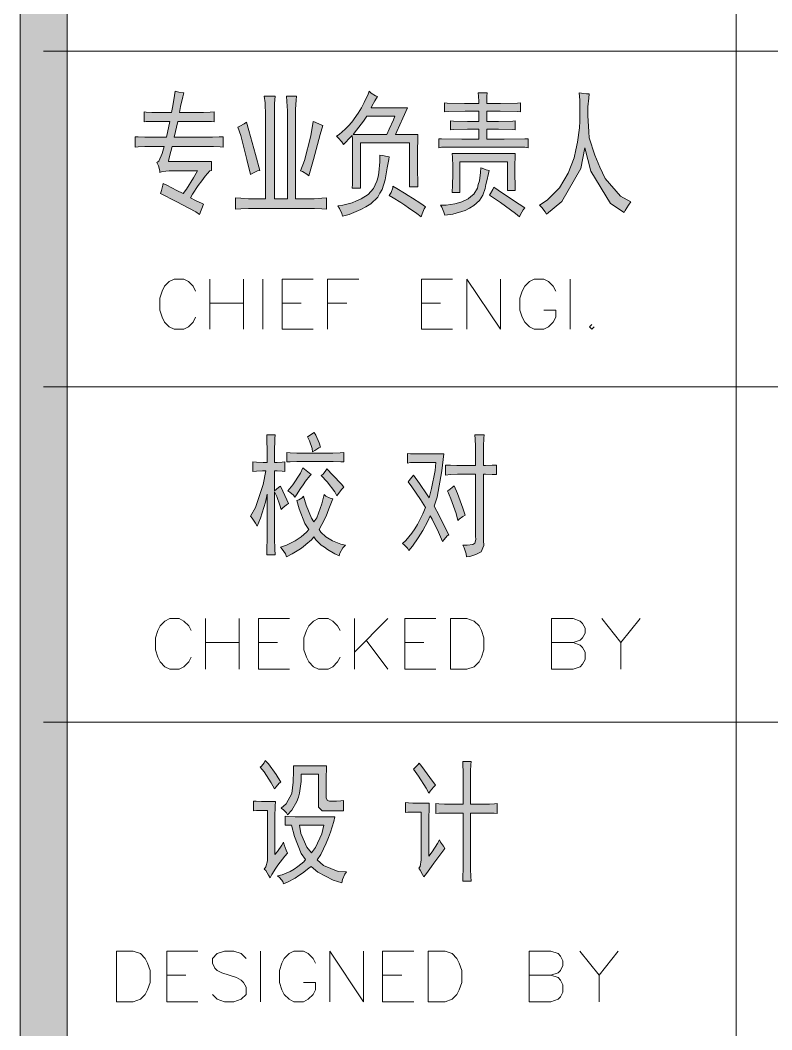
# Model space of a CAD drawing. Header units: millimetres. Extents: x 0 to 586, y 0 to 414.
# Drawn here: x 541.05 to 552.07, y 89.17 to 103.99 of the extents above; entities that cross this region are included whole.
import ezdxf

# ---------------------------------------------------------------- set-up
doc = ezdxf.new("R2010")
doc.units = ezdxf.units.MM

msp = doc.modelspace()

# ---------------------------------------------------------------- hatches: boundary and pattern name
h = msp.add_hatch(color=0)
h.dxf.hatch_style = 2
h.paths.add_polyline_path([(541.736139, 9.860139), (541.048222, 9.860139), (541.048222, 404.223361), (541.736139, 404.223361)])
h = msp.add_hatch(color=0)
h.dxf.hatch_style = 2
h.paths.add_polyline_path([(543.679944, 101.134333), (543.6235, 101.173139), (543.33775, 101.328361), (543.104917, 101.444778), (543.119028, 101.490639), (543.140194, 101.564722), (543.143722, 101.589417), (543.200167, 101.564722), (543.348333, 101.490639), (543.440056, 101.444778), (543.485917, 101.508278), (543.59175, 101.674083), (543.648194, 101.776389), (543.231917, 101.776389), (543.186056, 101.772861), (543.119028, 101.762278), (543.097861, 101.751694), (543.097861, 101.776389), (543.076694, 101.850472), (543.052, 101.899861), (543.080222, 101.921028), (543.133139, 102.033917), (543.157833, 102.132694), (542.932056, 102.132694), (542.875611, 102.132694), (542.776833, 102.129167), (542.7345, 102.125639), (542.7345, 102.277333), (542.776833, 102.273806), (542.875611, 102.270278), (542.932056, 102.270278), (543.193111, 102.270278), (543.2425, 102.503111), (543.023778, 102.503111), (542.977917, 102.503111), (542.896778, 102.499583), (542.865028, 102.496056), (542.865028, 102.644222), (542.896778, 102.637167), (542.977917, 102.633639), (543.023778, 102.633639), (543.267194, 102.633639), (543.288361, 102.728889), (543.313056, 102.884111), (543.320111, 102.944083), (543.373028, 102.9335), (543.436528, 102.922917), (543.447111, 102.922917), (543.433, 102.862944), (543.40125, 102.721833), (543.383611, 102.633639), (543.697583, 102.633639), (543.736389, 102.633639), (543.835167, 102.637167), (543.895139, 102.644222), (543.895139, 102.496056), (543.852806, 102.499583), (543.754028, 102.503111), (543.697583, 102.503111), (543.358917, 102.503111), (543.306, 102.270278), (543.824583, 102.270278), (543.866917, 102.270278), (543.969222, 102.273806), (544.025667, 102.277333), (544.025667, 102.125639), (543.983333, 102.129167), (543.884556, 102.132694), (543.828111, 102.132694), (543.277778, 102.132694), (543.256611, 102.058611), (543.228389, 101.94925), (543.221333, 101.913972), (543.852806, 101.913972), (543.852806, 101.783444), (543.831639, 101.776389), (543.761083, 101.698778), (543.711694, 101.628222), (543.658778, 101.561194), (543.577639, 101.434194), (543.545889, 101.381278), (543.619972, 101.342472), (543.715222, 101.296611), (543.736389, 101.289556)])
h = msp.add_hatch(color=0)
h.dxf.hatch_style = 2
h.paths.add_polyline_path([(544.787667, 102.873528), (544.780611, 102.767694), (544.777083, 102.580722), (544.777083, 102.503111), (544.777083, 101.367167), (544.967583, 101.367167), (544.967583, 102.594833), (544.967583, 102.658333), (544.960528, 102.795917), (544.957, 102.873528), (545.101639, 102.873528), (545.094583, 102.813556), (545.087528, 102.683028), (545.087528, 102.612472), (545.087528, 101.367167), (545.316833, 101.367167), (545.362694, 101.367167), (545.475583, 101.374222), (545.542611, 101.381278), (545.542611, 101.211944), (545.475583, 101.219), (545.366222, 101.226056), (545.320361, 101.226056), (544.438417, 101.226056), (544.399611, 101.226056), (544.283194, 101.219), (544.205583, 101.211944), (544.205583, 101.381278), (544.283194, 101.374222), (544.396083, 101.367167), (544.434889, 101.367167), (544.646556, 101.367167), (544.646556, 102.510167), (544.646556, 102.591306), (544.6395, 102.77475), (544.628917, 102.873528)])
h = msp.add_hatch(color=0)
h.paths.add_polyline_path([(546.2905, 102.866472), (546.251694, 102.8065), (546.205833, 102.725361), (546.198778, 102.704194), (546.731472, 102.704194), (546.660917, 102.5525), (546.572722, 102.354944), (546.551556, 102.309083), (546.883167, 102.309083), (546.879639, 102.256167), (546.876111, 102.065667), (546.876111, 101.931611), (546.876111, 101.794028), (546.879639, 101.603528), (546.883167, 101.543556), (546.759694, 101.543556), (546.759694, 102.185611), (546.040028, 102.185611), (546.040028, 101.522389), (545.920083, 101.522389), (545.923611, 101.582361), (545.923611, 101.779917), (545.923611, 101.913972), (545.923611, 102.051556), (545.923611, 102.242056), (545.920083, 102.294972), (545.87775, 102.256167), (545.81425, 102.189139), (545.789556, 102.164444), (545.764861, 102.20325), (545.711944, 102.263222), (545.68725, 102.287917), (545.726056, 102.309083), (545.81425, 102.386694), (545.863639, 102.436083), (545.913028, 102.489), (546.008278, 102.623056), (546.054139, 102.700667), (546.096472, 102.781806), (546.152917, 102.90175), (546.167028, 102.944083), (546.198778, 102.915861), (546.25875, 102.877056)])
h.paths.add_polyline_path([(546.135278, 102.580722), (546.085889, 102.506639), (545.983583, 102.372583), (545.930667, 102.309083), (546.424556, 102.309083), (546.459833, 102.390222), (546.523333, 102.527806), (546.5445, 102.580722)])
h = msp.add_hatch(color=0)
h.dxf.hatch_style = 2
h.paths.add_polyline_path([(547.899167, 102.922917), (547.895639, 102.873528), (547.892111, 102.795917), (547.892111, 102.767694), (548.096722, 102.767694), (548.343667, 102.771222), (548.389528, 102.77475), (548.389528, 102.644222), (548.340139, 102.64775), (548.089667, 102.651278), (547.892111, 102.651278), (547.892111, 102.503111), (548.064972, 102.503111), (548.273111, 102.506639), (548.308389, 102.510167), (548.308389, 102.379639), (548.273111, 102.383167), (548.064972, 102.386694), (547.892111, 102.386694), (547.892111, 102.242056), (548.146111, 102.242056), (548.4495, 102.245583), (548.502417, 102.249111), (548.502417, 102.115056), (548.4495, 102.122111), (548.343667, 102.125639), (548.29075, 102.125639), (547.380583, 102.125639), (547.324139, 102.125639), (547.228889, 102.122111), (547.190083, 102.115056), (547.190083, 102.249111), (547.228889, 102.245583), (547.525222, 102.242056), (547.775694, 102.242056), (547.775694, 102.386694), (547.609889, 102.386694), (547.405278, 102.383167), (547.362944, 102.379639), (547.362944, 102.510167), (547.405278, 102.506639), (547.609889, 102.503111), (547.775694, 102.503111), (547.775694, 102.651278), (547.574611, 102.651278), (547.324139, 102.64775), (547.271222, 102.644222), (547.271222, 102.77475), (547.310028, 102.771222), (547.564028, 102.767694), (547.775694, 102.767694), (547.775694, 102.795917), (547.772167, 102.873528), (547.768639, 102.922917)])
h = msp.add_hatch(color=0)
h.dxf.hatch_style = 2
h.paths.add_polyline_path([(548.668222, 101.271917), (548.781111, 101.346), (548.961028, 101.529444), (549.024528, 101.635278), (549.088028, 101.744639), (549.176222, 101.966889), (549.200917, 102.083306), (549.225611, 102.196194), (549.253833, 102.407861), (549.257361, 102.506639), (549.257361, 102.605417), (549.257361, 102.813556), (549.250306, 102.922917), (549.282056, 102.915861), (549.356139, 102.908806), (549.394944, 102.905278), (549.387889, 102.845306), (549.377306, 102.714778), (549.377306, 102.651278), (549.377306, 102.58425), (549.384361, 102.432556), (549.387889, 102.347889), (549.394944, 102.263222), (549.476083, 102.005694), (549.553694, 101.832833), (549.631306, 101.6635), (549.857083, 101.405972), (550.00525, 101.321306), (549.969972, 101.271917), (549.924111, 101.194306), (549.91, 101.166083), (549.708917, 101.296611), (549.419639, 101.772861), (549.331444, 102.115056), (549.275, 101.811667), (548.992778, 101.324833), (548.767, 101.141389), (548.749361, 101.173139), (548.699972, 101.236639)])
h = msp.add_hatch(color=0)
h.dxf.hatch_style = 2
h.paths.add_polyline_path([(544.367861, 102.489), (544.403139, 102.369056), (544.498389, 102.016278), (544.561889, 101.783444), (544.530139, 101.776389), (544.463111, 101.744639), (544.427833, 101.723472), (544.374917, 101.945722), (544.283194, 102.294972), (544.240861, 102.418444), (544.272611, 102.432556), (544.336111, 102.467833)])
h = msp.add_hatch(color=0)
h.dxf.hatch_style = 2
h.paths.add_polyline_path([(545.489694, 102.443139), (545.450889, 102.309083), (545.348583, 101.942194), (545.281556, 101.705833), (545.253333, 101.730528), (545.189833, 101.765806), (545.158083, 101.776389), (545.218056, 101.928083), (545.313306, 102.291444), (545.345056, 102.503111), (545.376806, 102.489), (545.447361, 102.45725)])
h = msp.add_hatch(color=0)
h.dxf.hatch_style = 2
h.paths.add_polyline_path([(546.463361, 101.984528), (546.456306, 101.945722), (546.431611, 101.82225), (546.4175, 101.734056), (546.403389, 101.645861), (546.357528, 101.50475), (546.325778, 101.448306), (546.294028, 101.391861), (546.191722, 101.293083), (546.117639, 101.25075), (546.047083, 101.208417), (545.874222, 101.137861), (545.775444, 101.109639), (545.764861, 101.148444), (545.733111, 101.226056), (545.708417, 101.264861), (545.778972, 101.271917), (545.916556, 101.307194), (545.983583, 101.335417), (546.050611, 101.363639), (546.152917, 101.430667), (546.191722, 101.473), (546.230528, 101.515333), (546.279917, 101.624694), (546.297556, 101.688194), (546.311667, 101.751694), (546.325778, 101.910444), (546.325778, 102.009222), (546.364583, 102.002167), (546.431611, 101.988056)])
h = msp.add_hatch(color=0)
h.dxf.hatch_style = 2
h.paths.add_polyline_path([(548.308389, 102.030389), (548.308389, 101.984528), (548.304861, 101.864583), (548.304861, 101.7905), (548.304861, 101.716417), (548.308389, 101.56825), (548.308389, 101.490639), (548.1955, 101.490639), (548.1955, 101.906917), (547.497, 101.906917), (547.497, 101.458889), (547.387639, 101.458889), (547.391167, 101.564722), (547.394694, 101.727), (547.394694, 101.783444), (547.394694, 101.846944), (547.391167, 101.970417), (547.387639, 102.030389)])
h = msp.add_hatch(color=0)
h.dxf.hatch_style = 2
h.paths.add_polyline_path([(547.214778, 101.271917), (547.295917, 101.275444), (547.426444, 101.293083), (547.475833, 101.307194), (547.52875, 101.321306), (547.620472, 101.367167), (547.659278, 101.402444), (547.701611, 101.434194), (547.754528, 101.522389), (547.768639, 101.575306), (547.786278, 101.628222), (547.800389, 101.751694), (547.803917, 101.82225), (547.825083, 101.815194), (547.885056, 101.794028), (547.927389, 101.783444), (547.916806, 101.737583), (547.892111, 101.63175), (547.881528, 101.575306), (547.867417, 101.515333), (547.835667, 101.420083), (547.810972, 101.381278), (547.786278, 101.342472), (547.701611, 101.268389), (547.638111, 101.229583), (547.574611, 101.194306), (547.394694, 101.141389), (547.278278, 101.127278), (547.264167, 101.169611), (547.232417, 101.243694)])
h = msp.add_hatch(color=0)
h.dxf.hatch_style = 2
h.paths.add_polyline_path([(546.516278, 101.550611), (546.572722, 101.515333), (546.685611, 101.448306), (546.742056, 101.413028), (546.802028, 101.37775), (546.9255, 101.296611), (546.992528, 101.25075), (546.974889, 101.219), (546.943139, 101.144917), (546.929028, 101.102583), (546.865528, 101.148444), (546.745583, 101.233111), (546.689139, 101.271917), (546.632694, 101.310722), (546.519806, 101.381278), (546.463361, 101.413028), (546.488056, 101.458889), (546.51275, 101.529444)])
h = msp.add_hatch(color=0)
h.dxf.hatch_style = 2
h.paths.add_polyline_path([(547.997944, 101.5365), (548.057917, 101.494167), (548.283694, 101.342472), (548.4495, 101.233111), (548.428333, 101.204889), (548.389528, 101.137861), (548.375417, 101.102583), (548.311917, 101.151972), (548.093194, 101.310722), (547.934444, 101.420083), (547.948556, 101.444778), (547.980306, 101.501222)])
h = msp.add_hatch(color=0)
h.dxf.hatch_style = 2
h.paths.add_polyline_path([(544.67125, 97.497194), (544.67125, 97.645361), (544.667722, 97.846444), (544.664194, 97.899361), (544.787667, 97.899361), (544.784139, 97.846444), (544.780611, 97.645361), (544.780611, 97.497194), (544.815889, 97.497194), (544.8935, 97.500722), (544.932306, 97.50425), (544.932306, 97.363139), (544.8935, 97.366667), (544.819417, 97.373722), (544.780611, 97.373722), (544.780611, 97.077389), (544.801778, 97.098556), (544.844111, 97.133833), (544.868806, 97.147944), (544.900556, 97.073861), (544.960528, 96.946861), (544.985222, 96.893944), (544.957, 96.872778), (544.900556, 96.830444), (544.875861, 96.80575), (544.858222, 96.86925), (544.812361, 96.99625), (544.780611, 97.063278), (544.780611, 96.460028), (544.780611, 96.382417), (544.784139, 96.223667), (544.787667, 96.142528), (544.664194, 96.142528), (544.667722, 96.223667), (544.67125, 96.382417), (544.67125, 96.460028), (544.67125, 97.031528), (544.646556, 96.915111), (544.572472, 96.67875), (544.526611, 96.558806), (544.501917, 96.604667), (544.452528, 96.67875), (544.427833, 96.706972), (544.501917, 96.8375), (544.614806, 97.172639), (544.650083, 97.373722), (544.604222, 97.373722), (544.5125, 97.366667), (544.463111, 97.363139), (544.463111, 97.50425), (544.5125, 97.500722), (544.614806, 97.497194)])
h = msp.add_hatch(color=0)
h.dxf.hatch_style = 2
h.paths.add_polyline_path([(545.362694, 97.938167), (545.383861, 97.895833), (545.43325, 97.786472), (545.454417, 97.719444), (545.429722, 97.708861), (545.36975, 97.673583), (545.338, 97.652417), (545.330944, 97.701806), (545.292139, 97.814694), (545.263917, 97.874667)])
h = msp.add_hatch(color=0)
h.dxf.hatch_style = 2
h.paths.add_polyline_path([(547.288861, 97.458389), (547.359417, 97.454861), (547.454667, 97.451333), (547.479361, 97.451333), (547.729833, 97.451333), (547.729833, 97.680639), (547.729833, 97.733556), (547.722778, 97.839389), (547.71925, 97.899361), (547.853306, 97.899361), (547.849778, 97.8535), (547.84625, 97.737083), (547.84625, 97.666528), (547.84625, 97.451333), (547.874472, 97.451333), (547.969722, 97.454861), (548.03675, 97.458389), (548.03675, 97.317278), (547.969722, 97.320806), (547.874472, 97.324333), (547.84625, 97.324333), (547.84625, 96.350667), (547.849778, 96.276583), (547.810972, 96.184861), (547.772167, 96.163694), (547.733361, 96.146056), (547.645167, 96.117833), (547.595778, 96.110778), (547.588722, 96.156639), (547.5605, 96.241306), (547.542861, 96.280111), (547.606361, 96.280111), (547.6875, 96.290694), (547.705139, 96.301278), (547.71925, 96.311861), (547.733361, 96.364778), (547.729833, 96.414167), (547.729833, 97.324333), (547.486417, 97.324333), (547.461722, 97.324333), (547.362944, 97.317278), (547.288861, 97.310222)])
h = msp.add_hatch(color=0)
h.dxf.hatch_style = 2
h.paths.add_polyline_path([(545.577889, 97.634778), (545.634333, 97.634778), (545.743694, 97.638306), (545.796611, 97.641833), (545.796611, 97.50425), (545.75075, 97.507778), (545.641389, 97.511306), (545.577889, 97.511306), (545.165139, 97.511306), (545.105167, 97.511306), (545.006389, 97.507778), (544.960528, 97.50425), (544.960528, 97.641833), (545.006389, 97.638306), (545.105167, 97.634778), (545.165139, 97.634778)])
h = msp.add_hatch(color=0)
h.dxf.hatch_style = 2
h.paths.add_polyline_path([(546.731472, 97.627722), (546.773806, 97.624194), (546.876111, 97.620667), (546.936083, 97.620667), (547.264167, 97.620667), (547.235944, 97.373722), (547.165389, 96.989194), (547.119528, 96.855139), (547.193611, 96.717556), (547.299444, 96.509417), (547.334722, 96.435333), (547.313556, 96.417694), (547.267694, 96.364778), (547.243, 96.336556), (547.183028, 96.474139), (547.091306, 96.664639), (547.063083, 96.714028), (547.027806, 96.632889), (546.95725, 96.498833), (546.921972, 96.442389), (546.886694, 96.389472), (546.802028, 96.269528), (546.749111, 96.2025), (546.727944, 96.237778), (546.682083, 96.287167), (546.657389, 96.304806), (546.706778, 96.350667), (546.794972, 96.460028), (546.837306, 96.52), (546.876111, 96.5835), (546.953722, 96.74225), (546.992528, 96.8375), (546.921972, 96.950389), (546.794972, 97.137361), (546.738528, 97.211444), (546.756167, 97.229083), (546.794972, 97.278472), (546.819667, 97.310222), (546.904333, 97.18675), (547.017222, 97.020944), (547.045444, 96.978611), (547.08425, 97.116194), (547.133639, 97.37725), (547.144222, 97.497194), (546.936083, 97.497194), (546.876111, 97.497194), (546.773806, 97.493667), (546.731472, 97.486611)])
h = msp.add_hatch(color=0)
h.dxf.hatch_style = 2
h.paths.add_polyline_path([(545.316833, 97.317278), (545.295667, 97.299639), (545.235694, 97.222028), (545.200417, 97.165583), (545.161611, 97.112667), (545.101639, 97.020944), (545.076944, 96.985667), (545.055778, 97.013889), (545.002861, 97.05975), (544.974639, 97.077389), (545.048722, 97.165583), (545.158083, 97.338444), (545.193361, 97.419583)])
h = msp.add_hatch(color=0)
h.dxf.hatch_style = 2
h.paths.add_polyline_path([(545.546139, 97.401944), (545.634333, 97.310222), (545.761333, 97.176167), (545.796611, 97.133833), (545.768389, 97.102083), (545.715472, 97.038583), (545.694306, 97.006833), (545.662556, 97.063278), (545.549667, 97.211444), (545.465, 97.303167), (545.493222, 97.324333), (545.532028, 97.37725)])
h = msp.add_hatch(color=0)
h.dxf.hatch_style = 2
h.paths.add_polyline_path([(547.412333, 97.155), (547.461722, 97.038583), (547.542861, 96.823389), (547.578139, 96.721083), (547.542861, 96.703444), (547.486417, 96.664639), (547.468778, 96.643472), (547.444083, 96.749306), (547.366472, 96.9645), (547.317083, 97.077389), (547.33825, 97.0915), (547.384111, 97.126778)])
h = msp.add_hatch(color=0)
h.dxf.hatch_style = 2
h.paths.add_polyline_path([(545.203944, 96.999778), (545.24275, 96.86925), (545.320361, 96.67875), (545.355639, 96.622306), (545.4015, 96.685806), (545.475583, 96.886889), (545.507333, 97.024472), (545.532028, 96.999778), (545.595528, 96.971556), (545.634333, 96.960972), (545.613167, 96.915111), (545.574361, 96.816333), (545.556722, 96.759889), (545.539083, 96.706972), (545.475583, 96.5835), (545.43325, 96.512944), (545.457944, 96.474139), (545.532028, 96.403583), (545.581417, 96.375361), (545.630806, 96.343611), (545.75075, 96.29775), (545.821306, 96.280111), (545.7825, 96.241306), (545.736639, 96.163694), (545.726056, 96.124889), (545.666083, 96.153111), (545.556722, 96.216611), (545.510861, 96.251889), (545.461472, 96.283639), (545.383861, 96.36125), (545.355639, 96.403583), (545.320361, 96.36125), (545.239222, 96.290694), (545.200417, 96.258944), (545.158083, 96.227194), (545.038139, 96.153111), (544.957, 96.110778), (544.939361, 96.153111), (544.8935, 96.223667), (544.868806, 96.251889), (544.957, 96.280111), (545.084, 96.343611), (545.126333, 96.375361), (545.168667, 96.403583), (545.246278, 96.474139), (545.281556, 96.512944), (545.225111, 96.601139), (545.140444, 96.816333), (545.105167, 96.939806), (545.133389, 96.946861), (545.182778, 96.978611)])
h = msp.add_hatch(color=0)
h.dxf.hatch_style = 2
h.paths.add_polyline_path([(544.643028, 93.12275), (544.692417, 93.073361), (544.805306, 92.914611), (544.872333, 92.80525), (544.847639, 92.787611), (544.801778, 92.734694), (544.777083, 92.706472), (544.727694, 92.794667), (544.625389, 92.953417), (544.568944, 93.023972), (544.586583, 93.038083), (544.625389, 93.087472)])
h = msp.add_hatch(color=0)
h.dxf.hatch_style = 2
h.paths.add_polyline_path([(546.900806, 93.083944), (546.939611, 93.034556), (547.059556, 92.872278), (547.140694, 92.759389), (547.112472, 92.727639), (547.063083, 92.671194), (547.041917, 92.642972), (547.003111, 92.717056), (546.890222, 92.889917), (546.816139, 92.992222), (546.833778, 93.009861), (546.879639, 93.05925)])
h = msp.add_hatch(color=0)
h.dxf.hatch_style = 2
h.paths.add_polyline_path([(547.546389, 92.480694), (547.546389, 92.86875), (547.546389, 92.946361), (547.542861, 93.066306), (547.539333, 93.108639), (547.662806, 93.108639), (547.659278, 93.05925), (547.65575, 92.967528), (547.65575, 92.928722), (547.65575, 92.480694), (547.895639, 92.480694), (547.930917, 92.480694), (548.005, 92.484222), (548.043806, 92.48775), (548.043806, 92.343111), (548.001472, 92.346639), (547.930917, 92.350167), (547.899167, 92.350167), (547.65575, 92.350167), (547.65575, 91.574056), (547.65575, 91.528194), (547.659278, 91.418833), (547.662806, 91.351806), (547.539333, 91.351806), (547.542861, 91.418833), (547.546389, 91.524667), (547.546389, 91.567), (547.546389, 92.350167), (547.320611, 92.350167), (547.27475, 92.350167), (547.190083, 92.346639), (547.144222, 92.343111), (547.144222, 92.48775), (547.190083, 92.484222), (547.271222, 92.480694), (547.310028, 92.480694)])
h = msp.add_hatch(color=0)
h.dxf.hatch_style = 2
h.paths.add_polyline_path([(545.524972, 92.381917), (545.479111, 92.381917), (545.426194, 92.434833), (545.422667, 92.48775), (545.422667, 92.921667), (545.168667, 92.921667), (545.168667, 92.812306), (545.1475, 92.642972), (545.129861, 92.583), (545.108694, 92.5195), (545.031083, 92.3925), (544.971111, 92.325472), (544.957, 92.353694), (544.911139, 92.399556), (544.875861, 92.420722), (544.949944, 92.484222), (545.031083, 92.635917), (545.041667, 92.720583), (545.05225, 92.80525), (545.059306, 92.967528), (545.055778, 93.045139), (545.542611, 93.045139), (545.542611, 92.999278), (545.539083, 92.882861), (545.539083, 92.812306), (545.539083, 92.604167), (545.539083, 92.572417), (545.553194, 92.537139), (545.570833, 92.530083), (545.584944, 92.526556), (545.630806, 92.523028), (545.659028, 92.523028), (545.690778, 92.526556), (545.754278, 92.530083), (545.793083, 92.533611), (545.789556, 92.494806), (545.789556, 92.420722), (545.793083, 92.381917)])
h = msp.add_hatch(color=0)
h.dxf.hatch_style = 2
h.paths.add_polyline_path([(544.791194, 92.5195), (544.787667, 92.448944), (544.784139, 92.293722), (544.784139, 92.209056), (544.784139, 91.739861), (544.822944, 91.785722), (544.886444, 91.877444), (544.911139, 91.923306), (544.921722, 91.8845), (544.949944, 91.803361), (544.971111, 91.761028), (544.932306, 91.715167), (544.86175, 91.626972), (544.83, 91.584639), (544.79825, 91.542306), (544.741806, 91.447056), (544.713583, 91.397667), (544.692417, 91.44), (544.650083, 91.507028), (544.628917, 91.528194), (544.650083, 91.559944), (544.674778, 91.648139), (544.674778, 91.708111), (544.674778, 92.388972), (544.611278, 92.388972), (544.5125, 92.385444), (544.470167, 92.381917), (544.470167, 92.526556), (544.508972, 92.523028), (544.586583, 92.5195), (544.628917, 92.5195)])
h = msp.add_hatch(color=0)
h.dxf.hatch_style = 2
h.paths.add_polyline_path([(547.045444, 92.494806), (547.045444, 92.42425), (547.041917, 92.269028), (547.041917, 92.187889), (547.041917, 91.715167), (547.091306, 91.782194), (547.168917, 91.902139), (547.197139, 91.955056), (547.214778, 91.923306), (547.257111, 91.863333), (547.278278, 91.831583), (547.116, 91.612861), (547.080722, 91.563472), (547.006639, 91.464694), (546.971361, 91.411778), (546.950194, 91.447056), (546.914917, 91.510556), (546.897278, 91.538778), (546.914917, 91.567), (546.932556, 91.66225), (546.932556, 91.722222), (546.932556, 92.364278), (546.851417, 92.364278), (546.735, 92.36075), (546.699722, 92.357222), (546.699722, 92.505389), (546.745583, 92.501861), (546.809083, 92.494806), (546.826722, 92.494806)])
h = msp.add_hatch(color=0)
h.paths.add_polyline_path([(544.935833, 92.304306), (544.981694, 92.300778), (545.084, 92.293722), (545.143972, 92.293722), (545.666083, 92.293722), (545.648444, 92.226694), (545.599056, 92.071472), (545.570833, 91.990333), (545.539083, 91.905667), (545.457944, 91.743389), (545.405028, 91.66225), (545.49675, 91.581111), (545.711944, 91.492917), (545.835417, 91.489389), (545.810722, 91.454111), (545.775444, 91.372972), (545.764861, 91.327111), (545.641389, 91.362389), (545.415611, 91.482333), (545.316833, 91.567), (545.281556, 91.538778), (545.189833, 91.468222), (545.136917, 91.432944), (545.084, 91.394139), (544.971111, 91.334167), (544.911139, 91.313), (544.900556, 91.34475), (544.854694, 91.401194), (544.822944, 91.429417), (544.889972, 91.443528), (545.009917, 91.492917), (545.066361, 91.528194), (545.122806, 91.563472), (545.207472, 91.634028), (545.235694, 91.669306), (545.172194, 91.7575), (545.069889, 92.007972), (545.027556, 92.17025), (544.935833, 92.17025)])
h.paths.add_polyline_path([(545.323889, 91.768083), (545.380333, 91.845694), (545.472056, 92.046778), (545.503806, 92.17025), (545.143972, 92.17025), (545.165139, 92.050306), (545.253333, 91.849222)])

# ---------------------------------------------------------------- linework, layer by layer
at = {"color": 0, "lineweight": 0}
for points in [[(541.736139, 9.860139), (541.048222, 9.860139), (541.048222, 404.223361), (541.736139, 404.223361)], [(543.679944, 101.134333), (543.6235, 101.173139), (543.33775, 101.328361), (543.104917, 101.444778), (543.119028, 101.490639), (543.140194, 101.564722), (543.143722, 101.589417), (543.200167, 101.564722), (543.348333, 101.490639), (543.440056, 101.444778), (543.485917, 101.508278), (543.59175, 101.674083), (543.648194, 101.776389), (543.231917, 101.776389), (543.186056, 101.772861), (543.119028, 101.762278), (543.097861, 101.751694), (543.097861, 101.776389), (543.076694, 101.850472), (543.052, 101.899861), (543.080222, 101.921028), (543.133139, 102.033917), (543.157833, 102.132694), (542.932056, 102.132694), (542.875611, 102.132694), (542.776833, 102.129167), (542.7345, 102.125639), (542.7345, 102.277333), (542.776833, 102.273806), (542.875611, 102.270278), (542.932056, 102.270278), (543.193111, 102.270278), (543.2425, 102.503111), (543.023778, 102.503111), (542.977917, 102.503111), (542.896778, 102.499583), (542.865028, 102.496056), (542.865028, 102.644222), (542.896778, 102.637167), (542.977917, 102.633639), (543.023778, 102.633639), (543.267194, 102.633639), (543.288361, 102.728889), (543.313056, 102.884111), (543.320111, 102.944083), (543.373028, 102.9335), (543.436528, 102.922917), (543.447111, 102.922917), (543.433, 102.862944), (543.40125, 102.721833), (543.383611, 102.633639), (543.697583, 102.633639), (543.736389, 102.633639), (543.835167, 102.637167), (543.895139, 102.644222), (543.895139, 102.496056), (543.852806, 102.499583), (543.754028, 102.503111), (543.697583, 102.503111), (543.358917, 102.503111), (543.306, 102.270278), (543.824583, 102.270278), (543.866917, 102.270278), (543.969222, 102.273806), (544.025667, 102.277333), (544.025667, 102.125639), (543.983333, 102.129167), (543.884556, 102.132694), (543.828111, 102.132694), (543.277778, 102.132694), (543.256611, 102.058611), (543.228389, 101.94925), (543.221333, 101.913972), (543.852806, 101.913972), (543.852806, 101.783444), (543.831639, 101.776389), (543.761083, 101.698778), (543.711694, 101.628222), (543.658778, 101.561194), (543.577639, 101.434194), (543.545889, 101.381278), (543.619972, 101.342472), (543.715222, 101.296611), (543.736389, 101.289556)], [(544.787667, 102.873528), (544.780611, 102.767694), (544.777083, 102.580722), (544.777083, 102.503111), (544.777083, 101.367167), (544.967583, 101.367167), (544.967583, 102.594833), (544.967583, 102.658333), (544.960528, 102.795917), (544.957, 102.873528), (545.101639, 102.873528), (545.094583, 102.813556), (545.087528, 102.683028), (545.087528, 102.612472), (545.087528, 101.367167), (545.316833, 101.367167), (545.362694, 101.367167), (545.475583, 101.374222), (545.542611, 101.381278), (545.542611, 101.211944), (545.475583, 101.219), (545.366222, 101.226056), (545.320361, 101.226056), (544.438417, 101.226056), (544.399611, 101.226056), (544.283194, 101.219), (544.205583, 101.211944), (544.205583, 101.381278), (544.283194, 101.374222), (544.396083, 101.367167), (544.434889, 101.367167), (544.646556, 101.367167), (544.646556, 102.510167), (544.646556, 102.591306), (544.6395, 102.77475), (544.628917, 102.873528)], [(546.2905, 102.866472), (546.251694, 102.8065), (546.205833, 102.725361), (546.198778, 102.704194), (546.731472, 102.704194), (546.660917, 102.5525), (546.572722, 102.354944), (546.551556, 102.309083), (546.883167, 102.309083), (546.879639, 102.256167), (546.876111, 102.065667), (546.876111, 101.931611), (546.876111, 101.794028), (546.879639, 101.603528), (546.883167, 101.543556), (546.759694, 101.543556), (546.759694, 102.185611), (546.040028, 102.185611), (546.040028, 101.522389), (545.920083, 101.522389), (545.923611, 101.582361), (545.923611, 101.779917), (545.923611, 101.913972), (545.923611, 102.051556), (545.923611, 102.242056), (545.920083, 102.294972), (545.87775, 102.256167), (545.81425, 102.189139), (545.789556, 102.164444), (545.764861, 102.20325), (545.711944, 102.263222), (545.68725, 102.287917), (545.726056, 102.309083), (545.81425, 102.386694), (545.863639, 102.436083), (545.913028, 102.489), (546.008278, 102.623056), (546.054139, 102.700667), (546.096472, 102.781806), (546.152917, 102.90175), (546.167028, 102.944083), (546.198778, 102.915861), (546.25875, 102.877056)], [(547.899167, 102.922917), (547.895639, 102.873528), (547.892111, 102.795917), (547.892111, 102.767694), (548.096722, 102.767694), (548.343667, 102.771222), (548.389528, 102.77475), (548.389528, 102.644222), (548.340139, 102.64775), (548.089667, 102.651278), (547.892111, 102.651278), (547.892111, 102.503111), (548.064972, 102.503111), (548.273111, 102.506639), (548.308389, 102.510167), (548.308389, 102.379639), (548.273111, 102.383167), (548.064972, 102.386694), (547.892111, 102.386694), (547.892111, 102.242056), (548.146111, 102.242056), (548.4495, 102.245583), (548.502417, 102.249111), (548.502417, 102.115056), (548.4495, 102.122111), (548.343667, 102.125639), (548.29075, 102.125639), (547.380583, 102.125639), (547.324139, 102.125639), (547.228889, 102.122111), (547.190083, 102.115056), (547.190083, 102.249111), (547.228889, 102.245583), (547.525222, 102.242056), (547.775694, 102.242056), (547.775694, 102.386694), (547.609889, 102.386694), (547.405278, 102.383167), (547.362944, 102.379639), (547.362944, 102.510167), (547.405278, 102.506639), (547.609889, 102.503111), (547.775694, 102.503111), (547.775694, 102.651278), (547.574611, 102.651278), (547.324139, 102.64775), (547.271222, 102.644222), (547.271222, 102.77475), (547.310028, 102.771222), (547.564028, 102.767694), (547.775694, 102.767694), (547.775694, 102.795917), (547.772167, 102.873528), (547.768639, 102.922917)], [(548.668222, 101.271917), (548.781111, 101.346), (548.961028, 101.529444), (549.024528, 101.635278), (549.088028, 101.744639), (549.176222, 101.966889), (549.200917, 102.083306), (549.225611, 102.196194), (549.253833, 102.407861), (549.257361, 102.506639), (549.257361, 102.605417), (549.257361, 102.813556), (549.250306, 102.922917), (549.282056, 102.915861), (549.356139, 102.908806), (549.394944, 102.905278), (549.387889, 102.845306), (549.377306, 102.714778), (549.377306, 102.651278), (549.377306, 102.58425), (549.384361, 102.432556), (549.387889, 102.347889), (549.394944, 102.263222), (549.476083, 102.005694), (549.553694, 101.832833), (549.631306, 101.6635), (549.857083, 101.405972), (550.00525, 101.321306), (549.969972, 101.271917), (549.924111, 101.194306), (549.91, 101.166083), (549.708917, 101.296611), (549.419639, 101.772861), (549.331444, 102.115056), (549.275, 101.811667), (548.992778, 101.324833), (548.767, 101.141389), (548.749361, 101.173139), (548.699972, 101.236639)], [(546.135278, 102.580722), (546.085889, 102.506639), (545.983583, 102.372583), (545.930667, 102.309083), (546.424556, 102.309083), (546.459833, 102.390222), (546.523333, 102.527806), (546.5445, 102.580722)], [(544.367861, 102.489), (544.403139, 102.369056), (544.498389, 102.016278), (544.561889, 101.783444), (544.530139, 101.776389), (544.463111, 101.744639), (544.427833, 101.723472), (544.374917, 101.945722), (544.283194, 102.294972), (544.240861, 102.418444), (544.272611, 102.432556), (544.336111, 102.467833)], [(545.489694, 102.443139), (545.450889, 102.309083), (545.348583, 101.942194), (545.281556, 101.705833), (545.253333, 101.730528), (545.189833, 101.765806), (545.158083, 101.776389), (545.218056, 101.928083), (545.313306, 102.291444), (545.345056, 102.503111), (545.376806, 102.489), (545.447361, 102.45725)], [(546.463361, 101.984528), (546.456306, 101.945722), (546.431611, 101.82225), (546.4175, 101.734056), (546.403389, 101.645861), (546.357528, 101.50475), (546.325778, 101.448306), (546.294028, 101.391861), (546.191722, 101.293083), (546.117639, 101.25075), (546.047083, 101.208417), (545.874222, 101.137861), (545.775444, 101.109639), (545.764861, 101.148444), (545.733111, 101.226056), (545.708417, 101.264861), (545.778972, 101.271917), (545.916556, 101.307194), (545.983583, 101.335417), (546.050611, 101.363639), (546.152917, 101.430667), (546.191722, 101.473), (546.230528, 101.515333), (546.279917, 101.624694), (546.297556, 101.688194), (546.311667, 101.751694), (546.325778, 101.910444), (546.325778, 102.009222), (546.364583, 102.002167), (546.431611, 101.988056)], [(548.308389, 102.030389), (548.308389, 101.984528), (548.304861, 101.864583), (548.304861, 101.7905), (548.304861, 101.716417), (548.308389, 101.56825), (548.308389, 101.490639), (548.1955, 101.490639), (548.1955, 101.906917), (547.497, 101.906917), (547.497, 101.458889), (547.387639, 101.458889), (547.391167, 101.564722), (547.394694, 101.727), (547.394694, 101.783444), (547.394694, 101.846944), (547.391167, 101.970417), (547.387639, 102.030389)], [(547.214778, 101.271917), (547.295917, 101.275444), (547.426444, 101.293083), (547.475833, 101.307194), (547.52875, 101.321306), (547.620472, 101.367167), (547.659278, 101.402444), (547.701611, 101.434194), (547.754528, 101.522389), (547.768639, 101.575306), (547.786278, 101.628222), (547.800389, 101.751694), (547.803917, 101.82225), (547.825083, 101.815194), (547.885056, 101.794028), (547.927389, 101.783444), (547.916806, 101.737583), (547.892111, 101.63175), (547.881528, 101.575306), (547.867417, 101.515333), (547.835667, 101.420083), (547.810972, 101.381278), (547.786278, 101.342472), (547.701611, 101.268389), (547.638111, 101.229583), (547.574611, 101.194306), (547.394694, 101.141389), (547.278278, 101.127278), (547.264167, 101.169611), (547.232417, 101.243694)], [(546.516278, 101.550611), (546.572722, 101.515333), (546.685611, 101.448306), (546.742056, 101.413028), (546.802028, 101.37775), (546.9255, 101.296611), (546.992528, 101.25075), (546.974889, 101.219), (546.943139, 101.144917), (546.929028, 101.102583), (546.865528, 101.148444), (546.745583, 101.233111), (546.689139, 101.271917), (546.632694, 101.310722), (546.519806, 101.381278), (546.463361, 101.413028), (546.488056, 101.458889), (546.51275, 101.529444)], [(547.997944, 101.5365), (548.057917, 101.494167), (548.283694, 101.342472), (548.4495, 101.233111), (548.428333, 101.204889), (548.389528, 101.137861), (548.375417, 101.102583), (548.311917, 101.151972), (548.093194, 101.310722), (547.934444, 101.420083), (547.948556, 101.444778), (547.980306, 101.501222)], [(544.67125, 97.497194), (544.67125, 97.645361), (544.667722, 97.846444), (544.664194, 97.899361), (544.787667, 97.899361), (544.784139, 97.846444), (544.780611, 97.645361), (544.780611, 97.497194), (544.815889, 97.497194), (544.8935, 97.500722), (544.932306, 97.50425), (544.932306, 97.363139), (544.8935, 97.366667), (544.819417, 97.373722), (544.780611, 97.373722), (544.780611, 97.077389), (544.801778, 97.098556), (544.844111, 97.133833), (544.868806, 97.147944), (544.900556, 97.073861), (544.960528, 96.946861), (544.985222, 96.893944), (544.957, 96.872778), (544.900556, 96.830444), (544.875861, 96.80575), (544.858222, 96.86925), (544.812361, 96.99625), (544.780611, 97.063278), (544.780611, 96.460028), (544.780611, 96.382417), (544.784139, 96.223667), (544.787667, 96.142528), (544.664194, 96.142528), (544.667722, 96.223667), (544.67125, 96.382417), (544.67125, 96.460028), (544.67125, 97.031528), (544.646556, 96.915111), (544.572472, 96.67875), (544.526611, 96.558806), (544.501917, 96.604667), (544.452528, 96.67875), (544.427833, 96.706972), (544.501917, 96.8375), (544.614806, 97.172639), (544.650083, 97.373722), (544.604222, 97.373722), (544.5125, 97.366667), (544.463111, 97.363139), (544.463111, 97.50425), (544.5125, 97.500722), (544.614806, 97.497194)], [(545.362694, 97.938167), (545.383861, 97.895833), (545.43325, 97.786472), (545.454417, 97.719444), (545.429722, 97.708861), (545.36975, 97.673583), (545.338, 97.652417), (545.330944, 97.701806), (545.292139, 97.814694), (545.263917, 97.874667)], [(547.288861, 97.458389), (547.359417, 97.454861), (547.454667, 97.451333), (547.479361, 97.451333), (547.729833, 97.451333), (547.729833, 97.680639), (547.729833, 97.733556), (547.722778, 97.839389), (547.71925, 97.899361), (547.853306, 97.899361), (547.849778, 97.8535), (547.84625, 97.737083), (547.84625, 97.666528), (547.84625, 97.451333), (547.874472, 97.451333), (547.969722, 97.454861), (548.03675, 97.458389), (548.03675, 97.317278), (547.969722, 97.320806), (547.874472, 97.324333), (547.84625, 97.324333), (547.84625, 96.350667), (547.849778, 96.276583), (547.810972, 96.184861), (547.772167, 96.163694), (547.733361, 96.146056), (547.645167, 96.117833), (547.595778, 96.110778), (547.588722, 96.156639), (547.5605, 96.241306), (547.542861, 96.280111), (547.606361, 96.280111), (547.6875, 96.290694), (547.705139, 96.301278), (547.71925, 96.311861), (547.733361, 96.364778), (547.729833, 96.414167), (547.729833, 97.324333), (547.486417, 97.324333), (547.461722, 97.324333), (547.362944, 97.317278), (547.288861, 97.310222)], [(545.577889, 97.634778), (545.634333, 97.634778), (545.743694, 97.638306), (545.796611, 97.641833), (545.796611, 97.50425), (545.75075, 97.507778), (545.641389, 97.511306), (545.577889, 97.511306), (545.165139, 97.511306), (545.105167, 97.511306), (545.006389, 97.507778), (544.960528, 97.50425), (544.960528, 97.641833), (545.006389, 97.638306), (545.105167, 97.634778), (545.165139, 97.634778)], [(546.731472, 97.627722), (546.773806, 97.624194), (546.876111, 97.620667), (546.936083, 97.620667), (547.264167, 97.620667), (547.235944, 97.373722), (547.165389, 96.989194), (547.119528, 96.855139), (547.193611, 96.717556), (547.299444, 96.509417), (547.334722, 96.435333), (547.313556, 96.417694), (547.267694, 96.364778), (547.243, 96.336556), (547.183028, 96.474139), (547.091306, 96.664639), (547.063083, 96.714028), (547.027806, 96.632889), (546.95725, 96.498833), (546.921972, 96.442389), (546.886694, 96.389472), (546.802028, 96.269528), (546.749111, 96.2025), (546.727944, 96.237778), (546.682083, 96.287167), (546.657389, 96.304806), (546.706778, 96.350667), (546.794972, 96.460028), (546.837306, 96.52), (546.876111, 96.5835), (546.953722, 96.74225), (546.992528, 96.8375), (546.921972, 96.950389), (546.794972, 97.137361), (546.738528, 97.211444), (546.756167, 97.229083), (546.794972, 97.278472), (546.819667, 97.310222), (546.904333, 97.18675), (547.017222, 97.020944), (547.045444, 96.978611), (547.08425, 97.116194), (547.133639, 97.37725), (547.144222, 97.497194), (546.936083, 97.497194), (546.876111, 97.497194), (546.773806, 97.493667), (546.731472, 97.486611)], [(545.316833, 97.317278), (545.295667, 97.299639), (545.235694, 97.222028), (545.200417, 97.165583), (545.161611, 97.112667), (545.101639, 97.020944), (545.076944, 96.985667), (545.055778, 97.013889), (545.002861, 97.05975), (544.974639, 97.077389), (545.048722, 97.165583), (545.158083, 97.338444), (545.193361, 97.419583)], [(545.546139, 97.401944), (545.634333, 97.310222), (545.761333, 97.176167), (545.796611, 97.133833), (545.768389, 97.102083), (545.715472, 97.038583), (545.694306, 97.006833), (545.662556, 97.063278), (545.549667, 97.211444), (545.465, 97.303167), (545.493222, 97.324333), (545.532028, 97.37725)], [(547.412333, 97.155), (547.461722, 97.038583), (547.542861, 96.823389), (547.578139, 96.721083), (547.542861, 96.703444), (547.486417, 96.664639), (547.468778, 96.643472), (547.444083, 96.749306), (547.366472, 96.9645), (547.317083, 97.077389), (547.33825, 97.0915), (547.384111, 97.126778)], [(545.203944, 96.999778), (545.24275, 96.86925), (545.320361, 96.67875), (545.355639, 96.622306), (545.4015, 96.685806), (545.475583, 96.886889), (545.507333, 97.024472), (545.532028, 96.999778), (545.595528, 96.971556), (545.634333, 96.960972), (545.613167, 96.915111), (545.574361, 96.816333), (545.556722, 96.759889), (545.539083, 96.706972), (545.475583, 96.5835), (545.43325, 96.512944), (545.457944, 96.474139), (545.532028, 96.403583), (545.581417, 96.375361), (545.630806, 96.343611), (545.75075, 96.29775), (545.821306, 96.280111), (545.7825, 96.241306), (545.736639, 96.163694), (545.726056, 96.124889), (545.666083, 96.153111), (545.556722, 96.216611), (545.510861, 96.251889), (545.461472, 96.283639), (545.383861, 96.36125), (545.355639, 96.403583), (545.320361, 96.36125), (545.239222, 96.290694), (545.200417, 96.258944), (545.158083, 96.227194), (545.038139, 96.153111), (544.957, 96.110778), (544.939361, 96.153111), (544.8935, 96.223667), (544.868806, 96.251889), (544.957, 96.280111), (545.084, 96.343611), (545.126333, 96.375361), (545.168667, 96.403583), (545.246278, 96.474139), (545.281556, 96.512944), (545.225111, 96.601139), (545.140444, 96.816333), (545.105167, 96.939806), (545.133389, 96.946861), (545.182778, 96.978611)], [(547.359417, 94.463306), (547.359417, 95.204139), (547.602833, 95.204139), (547.708667, 95.168861), (547.779222, 95.098306), (547.8145, 95.02775), (547.849778, 94.921917), (547.849778, 94.745528), (547.8145, 94.639694), (547.779222, 94.569139), (547.708667, 94.498583), (547.602833, 94.463306)], [(544.643028, 93.12275), (544.692417, 93.073361), (544.805306, 92.914611), (544.872333, 92.80525), (544.847639, 92.787611), (544.801778, 92.734694), (544.777083, 92.706472), (544.727694, 92.794667), (544.625389, 92.953417), (544.568944, 93.023972), (544.586583, 93.038083), (544.625389, 93.087472)], [(546.900806, 93.083944), (546.939611, 93.034556), (547.059556, 92.872278), (547.140694, 92.759389), (547.112472, 92.727639), (547.063083, 92.671194), (547.041917, 92.642972), (547.003111, 92.717056), (546.890222, 92.889917), (546.816139, 92.992222), (546.833778, 93.009861), (546.879639, 93.05925)], [(547.546389, 92.480694), (547.546389, 92.86875), (547.546389, 92.946361), (547.542861, 93.066306), (547.539333, 93.108639), (547.662806, 93.108639), (547.659278, 93.05925), (547.65575, 92.967528), (547.65575, 92.928722), (547.65575, 92.480694), (547.895639, 92.480694), (547.930917, 92.480694), (548.005, 92.484222), (548.043806, 92.48775), (548.043806, 92.343111), (548.001472, 92.346639), (547.930917, 92.350167), (547.899167, 92.350167), (547.65575, 92.350167), (547.65575, 91.574056), (547.65575, 91.528194), (547.659278, 91.418833), (547.662806, 91.351806), (547.539333, 91.351806), (547.542861, 91.418833), (547.546389, 91.524667), (547.546389, 91.567), (547.546389, 92.350167), (547.320611, 92.350167), (547.27475, 92.350167), (547.190083, 92.346639), (547.144222, 92.343111), (547.144222, 92.48775), (547.190083, 92.484222), (547.271222, 92.480694), (547.310028, 92.480694)], [(545.524972, 92.381917), (545.479111, 92.381917), (545.426194, 92.434833), (545.422667, 92.48775), (545.422667, 92.921667), (545.168667, 92.921667), (545.168667, 92.812306), (545.1475, 92.642972), (545.129861, 92.583), (545.108694, 92.5195), (545.031083, 92.3925), (544.971111, 92.325472), (544.957, 92.353694), (544.911139, 92.399556), (544.875861, 92.420722), (544.949944, 92.484222), (545.031083, 92.635917), (545.041667, 92.720583), (545.05225, 92.80525), (545.059306, 92.967528), (545.055778, 93.045139), (545.542611, 93.045139), (545.542611, 92.999278), (545.539083, 92.882861), (545.539083, 92.812306), (545.539083, 92.604167), (545.539083, 92.572417), (545.553194, 92.537139), (545.570833, 92.530083), (545.584944, 92.526556), (545.630806, 92.523028), (545.659028, 92.523028), (545.690778, 92.526556), (545.754278, 92.530083), (545.793083, 92.533611), (545.789556, 92.494806), (545.789556, 92.420722), (545.793083, 92.381917)], [(544.791194, 92.5195), (544.787667, 92.448944), (544.784139, 92.293722), (544.784139, 92.209056), (544.784139, 91.739861), (544.822944, 91.785722), (544.886444, 91.877444), (544.911139, 91.923306), (544.921722, 91.8845), (544.949944, 91.803361), (544.971111, 91.761028), (544.932306, 91.715167), (544.86175, 91.626972), (544.83, 91.584639), (544.79825, 91.542306), (544.741806, 91.447056), (544.713583, 91.397667), (544.692417, 91.44), (544.650083, 91.507028), (544.628917, 91.528194), (544.650083, 91.559944), (544.674778, 91.648139), (544.674778, 91.708111), (544.674778, 92.388972), (544.611278, 92.388972), (544.5125, 92.385444), (544.470167, 92.381917), (544.470167, 92.526556), (544.508972, 92.523028), (544.586583, 92.5195), (544.628917, 92.5195)], [(547.045444, 92.494806), (547.045444, 92.42425), (547.041917, 92.269028), (547.041917, 92.187889), (547.041917, 91.715167), (547.091306, 91.782194), (547.168917, 91.902139), (547.197139, 91.955056), (547.214778, 91.923306), (547.257111, 91.863333), (547.278278, 91.831583), (547.116, 91.612861), (547.080722, 91.563472), (547.006639, 91.464694), (546.971361, 91.411778), (546.950194, 91.447056), (546.914917, 91.510556), (546.897278, 91.538778), (546.914917, 91.567), (546.932556, 91.66225), (546.932556, 91.722222), (546.932556, 92.364278), (546.851417, 92.364278), (546.735, 92.36075), (546.699722, 92.357222), (546.699722, 92.505389), (546.745583, 92.501861), (546.809083, 92.494806), (546.826722, 92.494806)], [(544.935833, 92.304306), (544.981694, 92.300778), (545.084, 92.293722), (545.143972, 92.293722), (545.666083, 92.293722), (545.648444, 92.226694), (545.599056, 92.071472), (545.570833, 91.990333), (545.539083, 91.905667), (545.457944, 91.743389), (545.405028, 91.66225), (545.49675, 91.581111), (545.711944, 91.492917), (545.835417, 91.489389), (545.810722, 91.454111), (545.775444, 91.372972), (545.764861, 91.327111), (545.641389, 91.362389), (545.415611, 91.482333), (545.316833, 91.567), (545.281556, 91.538778), (545.189833, 91.468222), (545.136917, 91.432944), (545.084, 91.394139), (544.971111, 91.334167), (544.911139, 91.313), (544.900556, 91.34475), (544.854694, 91.401194), (544.822944, 91.429417), (544.889972, 91.443528), (545.009917, 91.492917), (545.066361, 91.528194), (545.122806, 91.563472), (545.207472, 91.634028), (545.235694, 91.669306), (545.172194, 91.7575), (545.069889, 92.007972), (545.027556, 92.17025), (544.935833, 92.17025)], [(545.323889, 91.768083), (545.380333, 91.845694), (545.472056, 92.046778), (545.503806, 92.17025), (545.143972, 92.17025), (545.165139, 92.050306), (545.253333, 91.849222)], [(542.459333, 89.580861), (542.459333, 90.321694), (542.706278, 90.321694), (542.812111, 90.286417), (542.882667, 90.215861), (542.917944, 90.145306), (542.953222, 90.039472), (542.953222, 89.863083), (542.917944, 89.75725), (542.882667, 89.686694), (542.812111, 89.616139), (542.706278, 89.580861)], [(547.034861, 89.580861), (547.034861, 90.321694), (547.281806, 90.321694), (547.384111, 90.286417), (547.454667, 90.215861), (547.489944, 90.145306), (547.525222, 90.039472), (547.525222, 89.863083), (547.489944, 89.75725), (547.454667, 89.686694), (547.384111, 89.616139), (547.281806, 89.580861)]]:
    msp.add_lwpolyline(points, close=True, dxfattribs=at)
for points in [[(551.550417, 78.838778), (551.550417, 118.251111)], [(541.390417, 103.533222), (551.550417, 103.533222)], [(551.550417, 103.533222), (575.772139, 103.533222)], [(543.619972, 100.0125), (543.584694, 100.083056), (543.517667, 100.153611), (543.447111, 100.188889), (543.306, 100.188889), (543.235444, 100.153611), (543.164889, 100.083056), (543.129611, 100.0125), (543.094333, 99.906667), (543.094333, 99.733806), (543.129611, 99.627972), (543.164889, 99.557417), (543.235444, 99.486861), (543.306, 99.451583), (543.447111, 99.451583), (543.517667, 99.486861), (543.584694, 99.557417), (543.619972, 99.627972)], [(543.831639, 99.451583), (543.831639, 100.188889)], [(544.325528, 100.188889), (544.325528, 99.451583)], [(544.60775, 99.451583), (544.60775, 100.188889)], [(544.889972, 99.451583), (544.889972, 100.188889), (545.345056, 100.188889)], [(545.556722, 99.451583), (545.556722, 100.188889), (546.015333, 100.188889)], [(546.936083, 99.451583), (546.936083, 100.188889), (547.391167, 100.188889)], [(547.602833, 99.451583), (547.602833, 100.188889), (548.096722, 99.451583), (548.096722, 100.188889)], [(548.904583, 100.0125), (548.869306, 100.083056), (548.79875, 100.153611), (548.728194, 100.188889), (548.587083, 100.188889), (548.520056, 100.153611), (548.4495, 100.083056), (548.414222, 100.0125), (548.378944, 99.906667), (548.378944, 99.733806), (548.414222, 99.627972), (548.4495, 99.557417), (548.520056, 99.486861), (548.587083, 99.451583), (548.728194, 99.451583), (548.79875, 99.486861), (548.869306, 99.557417), (548.904583, 99.627972), (548.904583, 99.733806), (548.728194, 99.733806)], [(549.11625, 99.451583), (549.11625, 100.188889)], [(543.831639, 99.836111), (544.325528, 99.836111)], [(544.889972, 99.836111), (545.168667, 99.836111)], [(545.556722, 99.836111), (545.838944, 99.836111)], [(546.936083, 99.836111), (547.214778, 99.836111)], [(544.889972, 99.451583), (545.345056, 99.451583)], [(546.936083, 99.451583), (547.391167, 99.451583)], [(549.43375, 99.522139), (549.398472, 99.486861), (549.43375, 99.451583), (549.469028, 99.486861)], [(541.390417, 98.608444), (575.772139, 98.608444)], [(543.556472, 95.02775), (543.521194, 95.098306), (543.450639, 95.168861), (543.380083, 95.204139), (543.2425, 95.204139), (543.171944, 95.168861), (543.101389, 95.098306), (543.066111, 95.02775), (543.030833, 94.921917), (543.030833, 94.745528), (543.066111, 94.639694), (543.101389, 94.569139), (543.171944, 94.498583), (543.2425, 94.463306), (543.380083, 94.463306), (543.450639, 94.498583), (543.521194, 94.569139), (543.556472, 94.639694)], [(543.768139, 94.463306), (543.768139, 95.204139)], [(544.262028, 95.204139), (544.262028, 94.463306)], [(544.54425, 94.463306), (544.54425, 95.204139), (544.999333, 95.204139)], [(545.740167, 95.02775), (545.704889, 95.098306), (545.634333, 95.168861), (545.563778, 95.204139), (545.422667, 95.204139), (545.352111, 95.168861), (545.281556, 95.098306), (545.246278, 95.02775), (545.211, 94.921917), (545.211, 94.745528), (545.246278, 94.639694), (545.281556, 94.569139), (545.352111, 94.498583), (545.422667, 94.463306), (545.563778, 94.463306), (545.634333, 94.498583), (545.704889, 94.569139), (545.740167, 94.639694)], [(545.951833, 94.463306), (545.951833, 95.204139)], [(546.442194, 95.204139), (545.951833, 94.71025)], [(546.689139, 94.463306), (546.689139, 95.204139), (547.14775, 95.204139)], [(548.841083, 94.463306), (548.841083, 95.204139), (549.158583, 95.204139), (549.264417, 95.168861), (549.299694, 95.133583), (549.334972, 95.063028), (549.334972, 94.992472), (549.299694, 94.921917), (549.264417, 94.886639), (549.158583, 94.851361)], [(549.581917, 95.204139), (549.860611, 94.851361), (550.142833, 95.204139)], [(543.768139, 94.851361), (544.262028, 94.851361)], [(544.54425, 94.851361), (544.822944, 94.851361)], [(546.124694, 94.886639), (546.442194, 94.463306)], [(546.689139, 94.851361), (546.971361, 94.851361)], [(548.841083, 94.851361), (549.158583, 94.851361), (549.264417, 94.816083), (549.299694, 94.780806), (549.334972, 94.71025), (549.334972, 94.604417), (549.299694, 94.533861), (549.264417, 94.498583), (549.158583, 94.463306), (548.841083, 94.463306)], [(549.860611, 94.851361), (549.860611, 94.463306)], [(544.54425, 94.463306), (544.999333, 94.463306)], [(546.689139, 94.463306), (547.14775, 94.463306)], [(541.390417, 93.683667), (575.772139, 93.683667)], [(543.200167, 89.580861), (543.200167, 90.321694), (543.65525, 90.321694)], [(544.360806, 90.215861), (544.29025, 90.286417), (544.184417, 90.321694), (544.043306, 90.321694), (543.937472, 90.286417), (543.866917, 90.215861), (543.866917, 90.145306), (543.902194, 90.07475), (543.937472, 90.039472), (544.008028, 90.004194), (544.219694, 89.933639), (544.29025, 89.898361), (544.325528, 89.863083), (544.360806, 89.792528), (544.360806, 89.686694), (544.29025, 89.616139), (544.184417, 89.580861), (544.043306, 89.580861), (543.937472, 89.616139), (543.866917, 89.686694)], [(544.572472, 89.580861), (544.572472, 90.321694)], [(545.380333, 90.145306), (545.345056, 90.215861), (545.2745, 90.286417), (545.203944, 90.321694), (545.062833, 90.321694), (544.992278, 90.286417), (544.921722, 90.215861), (544.886444, 90.145306), (544.851167, 90.039472), (544.851167, 89.863083), (544.886444, 89.75725), (544.921722, 89.686694), (544.992278, 89.616139), (545.062833, 89.580861), (545.203944, 89.580861), (545.2745, 89.616139), (545.345056, 89.686694), (545.380333, 89.75725), (545.380333, 89.863083), (545.203944, 89.863083)], [(545.592, 89.580861), (545.592, 90.321694), (546.082361, 89.580861), (546.082361, 90.321694)], [(546.364583, 89.580861), (546.364583, 90.321694), (546.823194, 90.321694)], [(548.516528, 89.580861), (548.516528, 90.321694), (548.834028, 90.321694), (548.939861, 90.286417), (548.975139, 90.251139), (549.010417, 90.180583), (549.010417, 90.110028), (548.975139, 90.039472), (548.939861, 90.004194), (548.834028, 89.968917)], [(549.257361, 90.321694), (549.539583, 89.968917), (549.818278, 90.321694)], [(543.200167, 89.968917), (543.478861, 89.968917)], [(546.364583, 89.968917), (546.646806, 89.968917)], [(548.516528, 89.968917), (548.834028, 89.968917), (548.939861, 89.933639), (548.975139, 89.898361), (549.010417, 89.827806), (549.010417, 89.721972), (548.975139, 89.651417), (548.939861, 89.616139), (548.834028, 89.580861), (548.516528, 89.580861)], [(549.539583, 89.968917), (549.539583, 89.580861)], [(543.200167, 89.580861), (543.65525, 89.580861)], [(546.364583, 89.580861), (546.823194, 89.580861)]]:
    msp.add_lwpolyline(points, dxfattribs=at)

doc.saveas('drawing.dxf')
